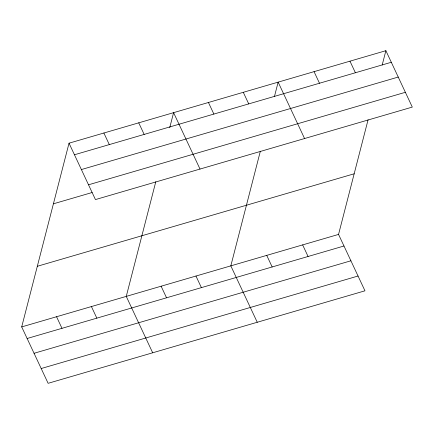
<?xml version="1.0" encoding="UTF-8"?>
<svg xmlns="http://www.w3.org/2000/svg" width="434" height="434" viewBox="0 0 434 434"><rect width="100%" height="100%" fill="white"/><g stroke="black" fill="none" stroke-linecap="round" stroke-linejoin="round"><path stroke-width="0.65" d="M368.081 119.779L338.553 234.414L364.972 290.813L48.12 383.314L21.7 326.911L69.028 143.187L385.88 50.686L412.3 107.09L95.447 199.586L69.028 143.187M155.79 181.748L126.261 296.389L152.681 352.788M169.727 127.656L173.589 112.661L200.009 169.059M260.351 151.227L230.823 265.863L257.243 322.261M274.456 96.478L278.151 82.135L304.57 138.538M382.186 65.029L385.88 50.686M74.453 154.77L391.305 62.274M81.38 169.558L398.233 77.062M88.52 184.797L405.372 92.301M53.409 203.817L92.133 192.512M37.319 266.281L354.171 173.784M21.7 326.911L338.553 234.414M27.125 338.498L343.983 246.002M34.053 353.287L350.911 260.791M41.192 368.526L358.045 276.024M349.972 61.172L355.397 72.755M314.059 71.653L319.489 83.241M243.295 92.312L248.725 103.9M302.644 244.895L308.069 256.483M208.439 102.484L213.87 114.071M266.731 255.382L272.161 266.964M138.734 122.838L144.164 134.421M195.967 276.04L201.398 287.623M103.878 133.01L109.308 144.598M161.117 286.212L166.542 297.8M91.406 306.561L96.836 318.149M56.556 316.739L61.981 328.321"/></g></svg>
